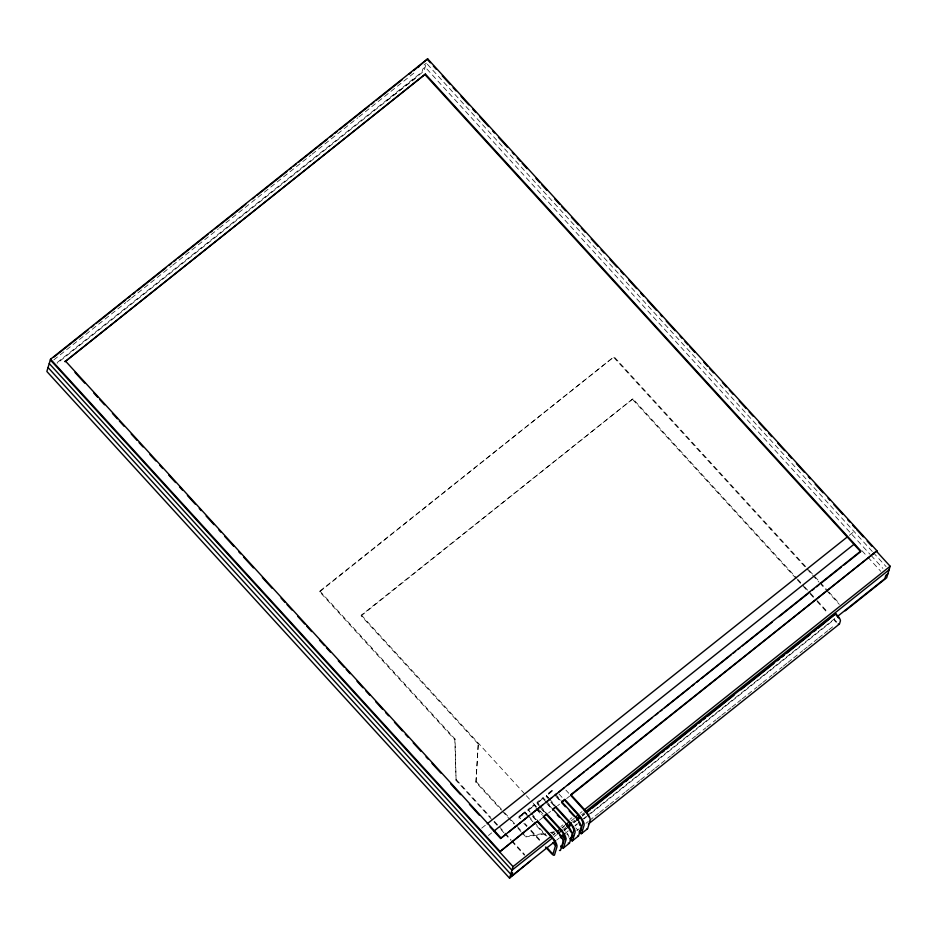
<?xml version="1.0" encoding="UTF-8"?>
<svg xmlns="http://www.w3.org/2000/svg" width="937" height="937" viewBox="0 0 937 937"><rect width="100%" height="100%" fill="white"/><g stroke="black" fill="none" stroke-linecap="round" stroke-linejoin="round"><path stroke-width="0.7" stroke-dasharray="4.68 3.51" d="M475.949 782.29L478.315 743.135L475.949 782.29L501.389 810.142M568.876 837.338L568.911 837.104A4.943 1.546 51.5 0 0 566.967 833.016M872.288 551.483L426.358 63.154L423.957 71.095L57.134 363.287M497.102 825.298L456.096 780.404L454.82 739.761L319.681 591.786L319.904 591.06L614.051 356.763L808.303 569.485M478.104 743.861L361.178 615.82L361.389 615.094L632.908 398.822L796.614 578.082M454.82 739.761L455.031 739.047L319.904 591.06M456.096 780.404L455.031 739.047M319.681 591.786L614.051 356.763M361.178 615.82L632.908 398.822M525.212 812.426L518.957 817.942L525.212 812.426L527.18 814.569M534.254 805.211L528.011 810.739L534.254 805.211L536.222 807.366M545.685 833.836L525.844 836.928L526.055 836.202L544.491 833.333M545.92 813.234L537.053 803.524L543.308 797.996L545.275 800.151M537.053 803.524L543.308 797.996M554.973 806.019L546.107 796.321L552.373 790.781L554.341 792.936M770.987 529.581L771.198 528.855M552.373 790.781L546.107 796.321M53.819 359.902L84.67 335.329M85.817 334.415L125.816 302.557M126.952 301.644L130.384 298.915M131.531 298.001L171.518 266.143M172.666 265.23L218.38 228.827M219.516 227.914L310.943 155.097M312.08 154.183L357.793 117.769M358.941 116.867L416.075 71.353M424.074 64.981L426.358 63.154M57.18 362.549L421.978 71.985L422.892 68.928L425.164 67.124L870.098 554.376M481.7 828.156L486.08 824.665M849.32 535.332L854.532 531.185M488.411 835.499L491.691 832.888M552.057 790.324L546.002 795.15L548.438 797.797M539.478 820.191L543.507 816.994M548.532 812.988L550.546 811.383M557.585 805.773L559.588 804.169M566.639 798.558L569.661 796.145M551.846 833.731L553.849 832.126M560.888 826.516L562.903 824.923M569.942 819.313L571.957 817.708M552.889 834.879L554.903 833.274M561.942 827.676L564.964 825.263M580.05 813.246L582.064 811.641M553.181 835.195L555.196 833.59M562.235 827.992L564.238 826.387M571.277 820.777L574.299 818.376M554.235 836.554L556.519 834.738M563.371 829.268L565.655 827.453M572.519 821.995L574.803 820.168M581.654 814.71L583.938 812.883M566.498 828.109L564.215 829.924L566.557 832.513M573.339 822.651L575.623 820.835M582.474 815.389L584.747 813.574M564.004 830.65L567.424 827.921M574.264 822.463L576.548 820.648M582.252 816.104L584.536 814.288M556.836 839.962L559.131 838.135M564.847 833.579L568.267 830.85M575.119 825.403L577.391 823.588M583.095 819.043L586.527 816.314M587.663 815.401L836.343 617.331M574.896 826.118L577.18 824.302M584.02 818.856L586.304 817.041M590.872 813.398L833.871 619.837L836.214 622.402M576.841 830.592L579.125 828.776M585.965 823.318L588.249 821.503M589.396 820.589L593.953 816.959M595.1 816.045L598.52 813.328M599.657 812.414L604.224 808.783M605.361 807.87L608.781 805.141M609.928 804.239L614.485 800.596M615.632 799.694L624.756 792.421M625.893 791.507L629.324 788.79M630.46 787.876L639.584 780.603M640.732 779.701L649.856 772.428M650.992 771.526L654.424 768.797M655.56 767.883L660.128 764.252M661.264 763.339L670.388 756.077M671.536 755.163L674.956 752.434M676.092 751.533L680.66 747.89M681.796 746.988L685.216 744.259M686.364 743.346L690.92 739.715M692.068 738.813L695.488 736.084M696.624 735.17L705.76 727.897M706.896 726.995L716.02 719.721M717.168 718.82L720.588 716.091M721.724 715.177L726.292 711.546M727.428 710.633L730.86 707.915M731.996 707.002L736.564 703.371M737.7 702.457L741.12 699.728M742.268 698.826L746.824 695.184M747.972 694.282L757.096 687.008M758.232 686.107L761.652 683.378M762.8 682.464L771.924 675.202M773.072 674.289L782.196 667.015M783.332 666.113L786.752 663.384M787.9 662.471L792.456 658.84M793.604 657.926L802.728 650.665M803.864 649.751L807.296 647.022M808.432 646.12L813 642.477M814.136 641.576L817.556 638.847M818.704 637.945L823.26 634.302M824.408 633.4L827.828 630.671M828.964 629.758L833.532 626.127M550.16 832.454L554.411 831.787M551.366 832.958L554.2 832.513M414.576 78.567L415.243 78.485L386.313 101.091M529.253 811.032L527.906 809.568L533.938 804.766L535.835 806.827M545.158 799.917L542.991 797.551L536.96 802.353L539.08 804.672M526.535 813.761L524.884 811.969L518.852 816.771L521.886 820.086M873.272 552.561L886.097 566.604M871.094 555.454L882.923 568.419M862.005 550.78L866.936 556.18M867.92 557.257L880.745 571.312M809.275 570.551L827.828 590.86M828.8 591.938L839.54 603.697M613.829 357.489L818.821 581.971M819.793 583.037L825.649 589.443M826.633 590.521L839.318 604.412M797.598 579.16L803.513 585.648M804.496 586.726L809.427 592.125M810.423 593.203L816.338 599.68M817.322 600.758L828.167 612.646M834.082 619.123L836.003 621.219A2.905 0.914 51.5 0 0 836.764 621.945M632.698 399.537L796.391 578.808M797.375 579.886L809.217 592.84M810.2 593.929L816.115 600.406M817.099 601.484L827.957 613.36M565.878 790.102L568.759 793.252M558.874 793.873L562.704 798.066M555.325 794.014L561.228 800.467M557.07 796.907L560.021 800.139M555.852 796.274L559.682 800.467M546.33 795.595L548.297 797.75M549.281 798.828L555.172 805.293M575.822 827.898L577.789 830.053M550.78 802.131L554.61 806.324M546.259 801.229L551.179 806.616M543.097 798.722L551.952 808.432M546.81 803.489L550.64 807.682M537.276 802.81L539.243 804.965M540.227 806.043L546.13 812.496M540.766 808.291L544.608 812.484M361.389 615.094L525.352 794.646M526.336 795.724L532.216 802.154M533.188 803.232L539.068 809.673M540.052 810.739L542.991 813.96M537.206 808.444L542.125 813.82M536.011 808.092L541.914 814.558M536.796 809.65L542.546 815.94M528.222 810.013L530.19 812.168M531.174 813.246L537.077 819.711M532.93 816.127L535.882 819.36M532.673 816.549L535.554 819.699M528.163 815.647L533.071 821.035M534.055 822.112L546.845 836.109M524.989 813.14L532.872 821.772M536.807 826.083L546.646 836.858M525.071 823.682L527.039 825.837M530.974 830.147L540.801 840.911M523.877 823.342L526.828 826.575M530.775 830.885L540.614 841.672M476.172 781.563L503.556 811.559M504.539 812.637L510.407 819.067M511.391 820.133L516.275 825.485M517.259 826.563L524.099 834.059M502.361 811.219L514.097 824.068M518.02 828.355L520.949 831.564M521.932 832.642L525.844 836.928M456.307 779.678L490.484 817.099M494.385 821.374L498.297 825.649M499.269 826.715L504.153 832.068M505.125 833.134L510.981 839.552M511.965 840.618L524.65 854.521M501.002 829.573L503.93 832.782M504.914 833.86L510.77 840.266M511.743 841.332L524.439 855.235M566.838 833.942A2.905 0.914 51.5 0 1 567.424 835.09M524.966 812.039L518.852 816.771L524.966 812.051"/><path stroke-width="1.41" d="M585.742 811.981A7.941 2.483 51.5 0 0 585.098 811.173L570.668 795.349L876.962 550.827L427.67 58.832L50.551 359.211L46.85 371.485L509.552 878.168L530.506 860.927M425.398 74.082L65.121 361.612L425.398 74.082L860.869 550.956L500.592 838.486L490.051 826.938M418.066 67.019L427.67 58.832M537.686 821.07L499.632 851.932L537.686 821.07L551.436 836.12A9.979 3.116 51.5 0 1 556.953 846.884L554.505 854.989A3.982 1.242 51.5 0 1 551.448 853.525L545.545 847.06M509.552 878.168L513.043 866.62L550.886 836.483M558.569 833.625A7.941 2.483 51.5 0 0 557.925 832.817L543.507 816.994L546.74 813.866L560.478 828.917A9.979 3.116 51.5 0 1 565.995 839.681L563.559 847.786A3.982 1.242 51.5 0 1 560.841 846.685M555.793 806.652L552.549 809.779L555.793 806.652L569.532 821.702A9.979 3.116 51.5 0 1 575.049 832.466L572.601 840.571A3.982 1.242 51.5 0 1 570.246 839.81M565.409 806.734L561.603 802.576L564.835 799.448L578.586 814.499A9.979 3.116 51.5 0 1 584.102 825.263L581.654 833.368A3.982 1.242 51.5 0 1 579.3 832.595M818.411 628.001L835.734 613.653L838.076 616.23A4.943 1.546 51.5 0 1 840.43 620.821L839.482 623.96A4.943 1.546 51.5 0 1 838.252 623.96M845.397 610.104L845.186 610.83L886.66 577.789L890.15 566.241L876.739 551.553M53.76 357.196L88.055 329.894M91.486 327.154L93.77 325.338M96.054 323.511L125.769 299.852M128.053 298.025L130.348 296.209M132.632 294.382L134.916 292.567M137.2 290.739L165.779 267.982M169.199 265.253L171.494 263.426M173.778 261.61L176.062 259.783M178.346 257.968L208.061 234.297M210.345 232.481L212.64 230.654M214.924 228.839L245.787 204.254M252.639 198.796L254.923 196.969M257.206 195.154L286.933 171.483M289.217 169.656L291.501 167.84M293.785 166.013L296.069 164.198M298.353 162.37L326.931 139.613M330.363 136.884L332.647 135.057M334.931 133.241L337.215 131.426M339.499 129.599L369.225 105.928M371.509 104.112L373.793 102.285M376.077 100.47L402.231 79.633M409.024 74.222L411.284 72.43M413.545 70.626L416.942 67.921M487.181 823.799L847.235 536.995M493.893 831.142L853.947 544.338M500.592 838.486L505.066 834.926M508.416 832.255L528.527 816.232M530.764 814.452L538.81 808.045M539.817 807.237L542.828 804.836M545.849 802.435L551.881 797.633M554.903 795.232L556.906 793.627M558.92 792.023L563.969 788.005M567.295 785.347L583.938 772.088M586.164 770.319L588.377 768.551M590.603 766.782L610.947 750.584M617.811 745.114L652.105 717.801M655.537 715.072L657.821 713.244M660.105 711.429L662.389 709.602M664.673 707.786L689.831 687.746M692.115 685.931L694.399 684.104M696.683 682.288L698.979 680.461M701.263 678.646L730.989 654.963M733.273 653.148L735.557 651.32M737.841 649.505L740.125 647.678M742.42 645.862L772.135 622.191M778.998 616.722L809.814 592.184M812.074 590.38L814.335 588.577M816.596 586.785L818.844 584.981M821.105 583.177L841.449 566.979M843.71 565.187L860.658 551.682L425.175 74.808M546.74 813.866L543.718 816.268L557.468 831.318A9.979 3.116 51.5 0 1 562.985 842.082L560.537 850.187A3.982 1.242 51.5 0 1 559.459 850.339M564.835 799.448L561.825 801.849L575.564 816.9A9.979 3.116 51.5 0 1 581.081 827.664L578.633 835.769A3.982 1.242 51.5 0 1 577.567 835.921M876.962 550.827L570.867 794.635L584.618 809.697A9.979 3.116 51.5 0 1 590.134 820.449L587.686 828.554A3.982 1.242 51.5 0 1 586.89 828.823M556.918 831.681L559.928 829.268M565.96 824.466L568.982 822.065M578.035 814.85L575.306 817.579M584.079 810.036L890.15 566.241M551.94 838.369L511.953 870.239L49.251 363.544M557.656 833.825L562.235 830.182M566.803 826.539L571.371 822.897M577.087 818.352L579.371 816.525M585.086 811.981L889.061 569.848M567.635 827.195L571.066 824.478M576.77 819.934L580.19 817.205M585.894 812.66L835.734 613.653M568.56 827.008L570.844 825.192M577.684 819.746L579.968 817.931M587.956 811.559L590.24 809.744M592.524 807.928L622.18 784.304M625.6 781.575L627.884 779.76M630.168 777.944L658.688 755.222M662.108 752.493L664.392 750.678M666.675 748.862L668.959 747.047M671.243 745.231L696.332 725.238M698.615 723.423L700.899 721.595M703.183 719.78L705.467 717.965M707.74 716.149L733.987 695.242M740.827 689.796L773.915 663.443M777.335 660.714L779.619 658.898M781.903 657.083L784.187 655.268M786.459 653.452L810.423 634.361M813.843 631.632L816.127 629.816M887.866 573.819L885.805 575.459L884.821 578.703L837.467 616.429M555.7 840.864L511.59 876.001L512.562 872.757L510.747 874.198L48.045 367.515M560.279 837.221L564.847 833.579M570.094 838.556L573.514 835.827M579.218 831.283L581.502 829.468M588.354 824.021L839.341 624.101M563.348 848.055L569.391 843.241M572.402 840.84L578.434 836.038M581.455 833.637L587.487 828.823M564.308 838.275L564.695 838.674A4.943 1.546 51.5 0 0 565.128 839.095M427.448 59.546L430.411 62.791M433.362 66.035L436.326 69.268M442.252 75.756L450.135 84.4M453.098 87.645L456.061 90.877M460.992 96.288L468.887 104.921M472.834 109.242L475.797 112.487M479.732 116.809L488.622 126.53M492.569 130.852L494.537 133.019M498.484 137.341L507.362 147.062M512.293 152.462L514.272 154.628M517.224 157.861L520.187 161.105M522.167 163.272L527.098 168.672M535.976 178.393L539.923 182.715M541.891 184.882L546.821 190.281M554.716 198.925L559.658 204.325M561.626 206.48L565.573 210.802M571.488 217.29L578.398 224.857M581.362 228.089L585.309 232.411M591.224 238.9L598.134 246.454M601.086 249.699L604.049 252.943M609.975 259.42L616.874 266.986M620.821 271.308L623.784 274.553M628.715 279.952L636.61 288.596M640.557 292.918L643.52 296.162M647.455 300.484L656.345 310.206M660.292 314.527L662.26 316.683M666.207 321.004L675.085 330.726M680.016 336.137L681.995 338.292M684.947 341.536L687.91 344.781M689.89 346.936L694.821 352.335M703.699 362.057L707.646 366.379M709.614 368.546L713.561 372.867M722.439 382.589L726.386 386.911M729.349 390.155L733.296 394.477M739.211 400.954L746.121 408.52M749.085 411.765L753.032 416.087M758.947 422.564L765.857 430.13M768.808 433.362L771.772 436.607M777.698 443.096L784.597 450.65M788.544 454.972L791.507 458.216M796.438 463.616L804.333 472.26M808.28 476.582L810.247 478.748M815.178 484.148L823.073 492.792M828.015 498.191L829.983 500.358M833.93 504.68L842.808 514.401M847.739 519.801L849.718 521.956M852.67 525.2L855.633 528.445M856.617 529.522L863.328 536.866M867.158 541.059L871.949 546.306M835.523 614.367L837.444 616.476A2.905 0.914 51.5 0 1 837.924 617.05M564.624 800.163L579.043 815.998A7.941 2.483 51.5 0 1 582.826 823.365L580.272 831.974A1.944 0.609 51.5 0 1 579.488 831.787M569.216 810.903L573.971 816.104M555.571 807.378L569.989 823.201A7.941 2.483 51.5 0 1 573.772 830.58L571.219 839.177A1.944 0.609 51.5 0 1 570.106 838.732M552.771 809.053L566.51 824.115A9.979 3.116 51.5 0 1 572.038 834.867L569.591 842.972A3.982 1.242 51.5 0 1 568.22 842.972M557.304 814.991L559.213 817.064M546.517 814.581L560.935 830.416A7.941 2.483 51.5 0 1 564.718 837.783L562.165 846.392A1.944 0.609 51.5 0 1 560.888 845.771M562.563 835.394L564.484 837.502A2.905 0.914 51.5 0 0 565.491 838.416M561.79 835.359L564.742 838.592M537.463 821.796L551.893 837.619A7.941 2.483 51.5 0 1 555.676 844.998L553.17 853.502A1.944 0.609 51.5 0 1 551.834 852.986L546.704 847.376M552.736 842.574L555.688 845.795M65.332 360.886L500.815 837.76M74.983 372.411L84.845 383.21M93.712 392.919L97.659 397.241M99.638 399.408L104.569 404.807M112.452 413.44L117.383 418.839M119.362 421.006L124.281 426.405M131.192 433.96L137.107 440.437M139.074 442.604L143.021 446.914M149.932 454.48L155.847 460.957M159.782 465.279L162.745 468.512M168.66 474.989L175.57 482.555M179.506 486.877L182.469 490.11M187.4 495.509L195.283 504.153M199.23 508.475L201.209 510.63M206.14 516.029L214.023 524.673M218.953 530.073L220.933 532.228M224.868 536.55L233.746 546.271M238.677 551.67L240.645 553.826M243.608 557.07L253.47 567.869M262.348 577.579L272.21 588.377M281.077 598.099L285.024 602.421M287.003 604.576L291.934 609.975M297.849 616.464L304.748 624.019M306.715 626.174L311.646 631.573M319.54 640.217L324.471 645.616M326.439 647.772L330.386 652.093M338.28 660.737L344.195 667.214M346.163 669.369L350.11 673.691M357.009 681.246L362.935 687.735M365.887 690.967L369.834 695.289M375.749 701.766L382.647 709.332M385.611 712.565L388.574 715.809M394.489 722.286L402.371 730.93M405.334 734.163L408.286 737.407M413.217 742.807L421.111 751.439M426.042 756.838L428.01 759.005M431.957 763.327L440.835 773.037M450.697 783.836L460.559 794.635M469.437 804.356L479.287 815.155M50.551 359.211L499.843 851.218M50.34 359.937L513.043 866.62M566.253 824.783L566.979 825.602M418.289 66.304L418.581 67.441M838.146 617.354A2.905 0.914 51.5 0 1 838.545 617.975M559.752 835.289A7.941 2.483 51.5 0 1 560.267 836.12M560.701 836.928A7.941 2.483 51.5 0 1 561.357 838.428M567.623 826.411A7.941 2.483 51.5 0 1 568.806 828.085M569.309 828.917A7.941 2.483 51.5 0 1 569.755 829.725M570.129 830.498A7.941 2.483 51.5 0 1 570.621 831.88M576.677 819.207A7.941 2.483 51.5 0 1 577.286 820.039M578.808 822.51A7.941 2.483 51.5 0 1 579.171 823.283M579.464 824.01A7.941 2.483 51.5 0 1 579.78 825.263M586.925 813.656A7.941 2.483 51.5 0 1 587.429 814.476M587.874 815.284A7.941 2.483 51.5 0 1 588.53 816.783"/></g></svg>
